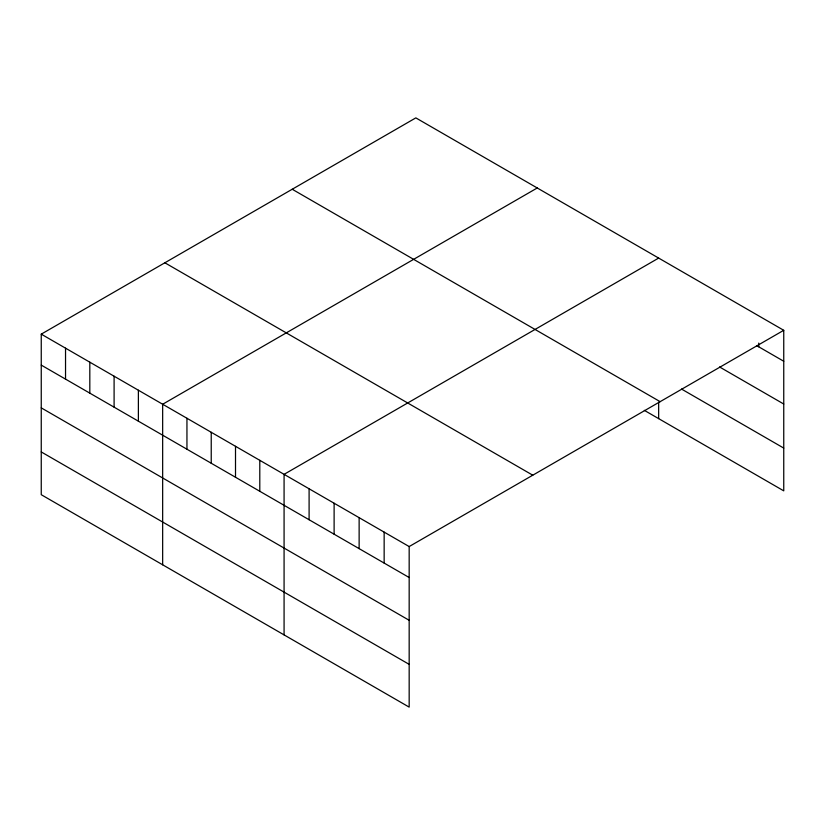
<?xml version="1.0" encoding="UTF-8"?>
<svg xmlns="http://www.w3.org/2000/svg" width="825" height="825" viewBox="0 0 825 825"><rect width="100%" height="100%" fill="white"/><g stroke="black" fill="none" stroke-linecap="round" stroke-linejoin="round"><path stroke-width="1.24" d="M41.25 334.146L409.169 546.562L409.169 707.118L41.25 494.701L41.25 334.146L415.831 117.882L783.75 330.299L783.75 490.854L644.315 410.345M537.25 187.976L162.659 404.25L162.659 564.795M658.659 258.081L284.078 474.344L284.078 634.899M409.169 546.562L783.75 330.299M756.556 345.551L783.75 361.257M719.575 366.97L783.75 404.023M681.502 389.049L783.75 448.088M292.225 189.255L660.134 401.662M164.866 262.783L532.775 475.2M41.25 365.104L409.169 577.521M41.25 407.87L409.169 620.287M41.25 451.935L409.169 664.352M758.732 343.097L758.732 346.809M658.659 402.28L658.659 418.626M384.151 532.115L384.151 563.073M359.133 517.677L359.133 548.625M334.115 503.229L334.115 534.188M309.097 488.782L309.097 519.74M259.792 460.319L259.792 491.277M235.507 446.304L235.507 477.262M211.231 432.279L211.231 463.238M186.945 418.265L186.945 449.223M138.383 390.225L138.383 421.183M114.097 376.21L114.097 407.158M89.812 362.185L89.812 393.143M65.536 348.171L65.536 379.129"/></g></svg>
